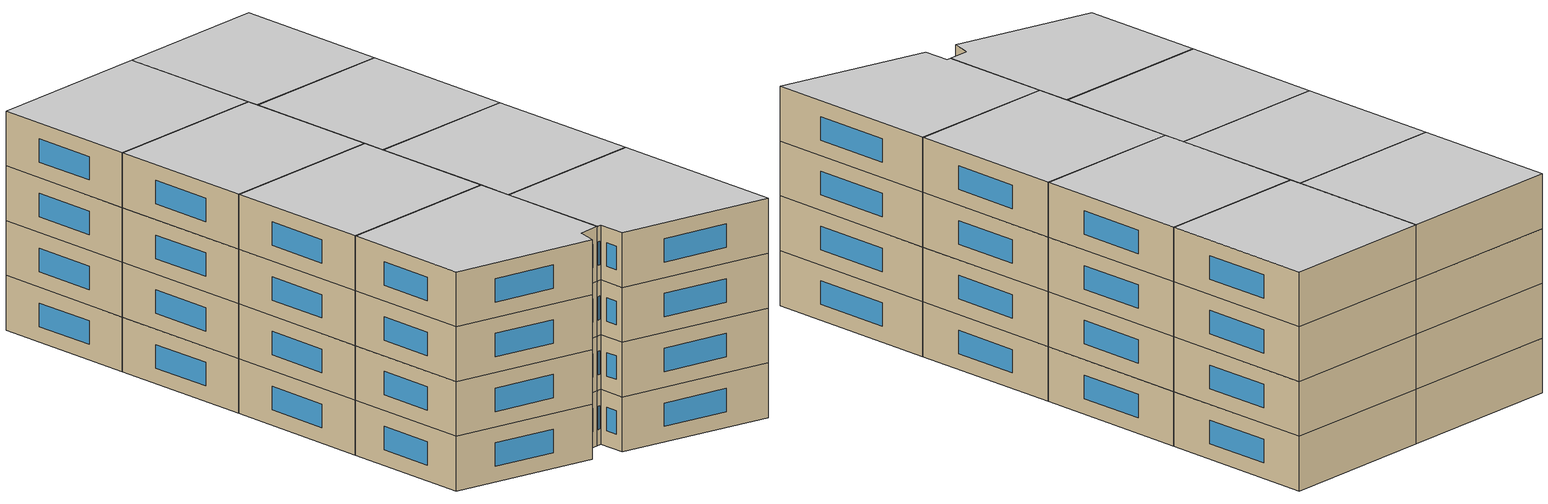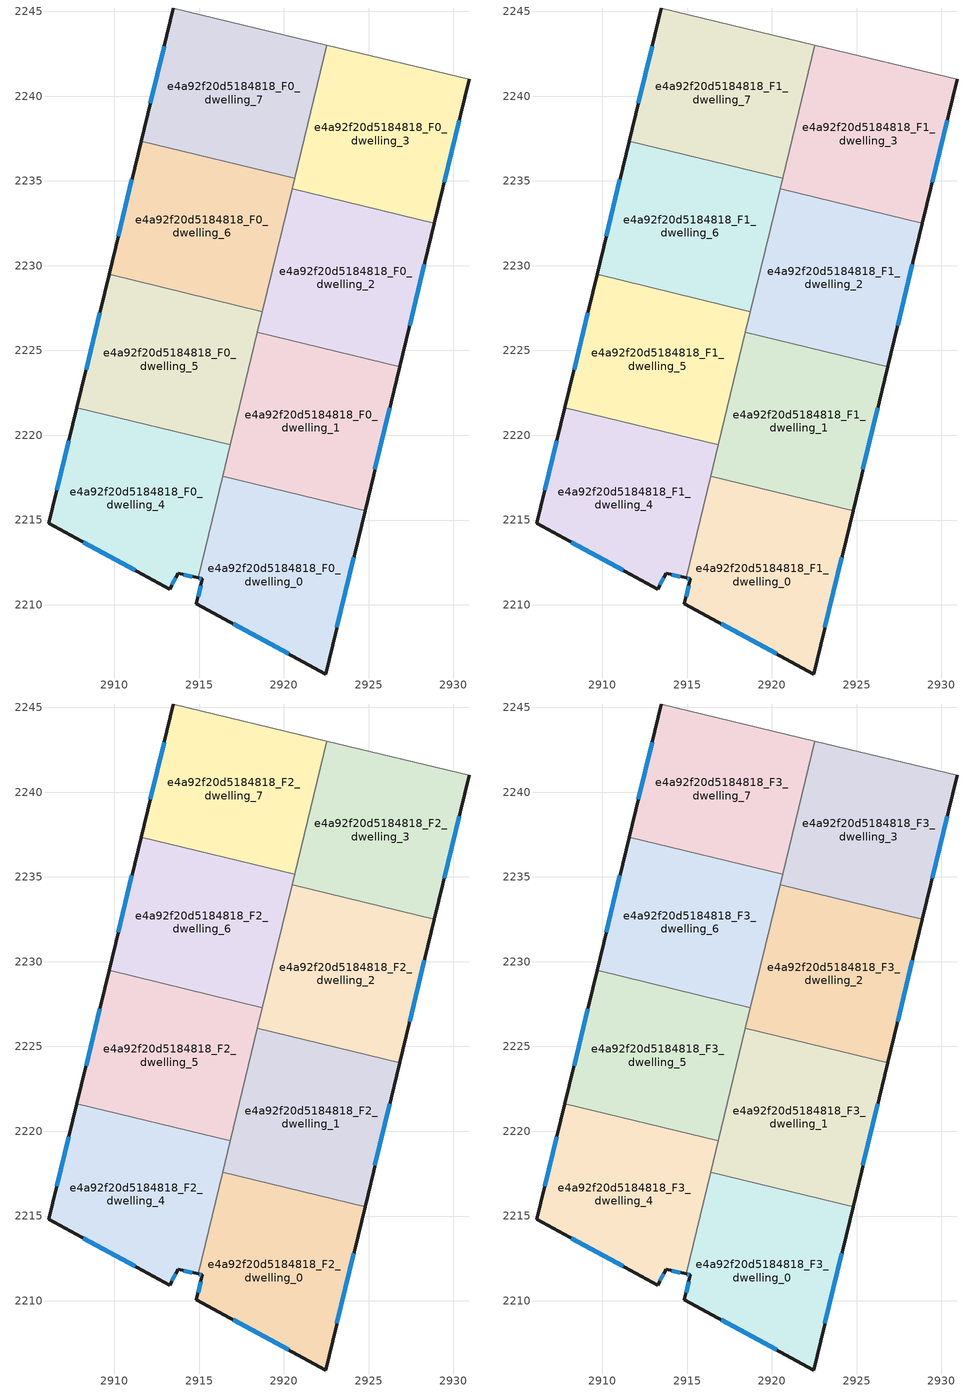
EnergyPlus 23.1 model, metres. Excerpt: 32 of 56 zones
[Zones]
e4a92f20d5184818_F0_dwelling_0
 floor ground (EU_floor_Construction): 2924.79,2215.56 2922.46,2205.92 2914.85,2210.06 2915.19,2211.53 2914.95,2211.59 2916.4,2217.59 z0
 wall outside (EU_wall_Construction): 2914.95,2211.59 2915.19,2211.53 2914.85,2210.06 2922.46,2205.92 2924.79,2215.56 z0:3
 wall to e4a92f20d5184818_F0_dwelling_1 (EU_wall_Construction): 2924.79,2215.56 2916.4,2217.59 z0:3
 wall to e4a92f20d5184818_F0_dwelling_4 (EU_wall_Construction): 2916.4,2217.59 2914.95,2211.59 z0:3
 window (EU_Window_Construction): 2923.13,2208.67 2924.13,2212.8 / 2917.02,2208.88 2920.29,2207.1 / 2915.1,2211.11 2914.95,2210.48 / 2915.02,2211.57 2915.12,2211.55 z0.86:2.14
e4a92f20d5184818_F0_dwelling_1
 floor ground (EU_floor_Construction): 2926.84,2224.04 2924.79,2215.56 2916.4,2217.59 2918.45,2226.06 z0
 wall outside (EU_wall_Construction): 2924.79,2215.56 2926.84,2224.04 z0:3
 wall to e4a92f20d5184818_F0_dwelling_2 (EU_wall_Construction): 2926.84,2224.04 2918.45,2226.06 z0:3
 wall to e4a92f20d5184818_F0_dwelling_5 (EU_wall_Construction): 2918.45,2226.06 2916.85,2219.44 z0:3
 wall to e4a92f20d5184818_F0_dwelling_4 (EU_wall_Construction): 2916.85,2219.44 2916.4,2217.59 z0:3
 window (EU_Window_Construction): 2925.38,2217.98 2926.25,2221.61 z0.86:2.14
e4a92f20d5184818_F0_dwelling_2
 floor ground (EU_floor_Construction): 2928.88,2232.51 2926.84,2224.04 2918.45,2226.06 2920.49,2234.54 z0
 wall outside (EU_wall_Construction): 2926.84,2224.04 2928.88,2232.51 z0:3
 wall to e4a92f20d5184818_F0_dwelling_3 (EU_wall_Construction): 2928.88,2232.51 2920.49,2234.54 z0:3
 wall to e4a92f20d5184818_F0_dwelling_6 (EU_wall_Construction): 2920.49,2234.54 2918.74,2227.3 z0:3
 wall to e4a92f20d5184818_F0_dwelling_5 (EU_wall_Construction): 2918.74,2227.3 2918.45,2226.06 z0:3
 window (EU_Window_Construction): 2927.42,2226.46 2928.3,2230.09 z0.86:2.14
e4a92f20d5184818_F0_dwelling_3
 floor ground (EU_floor_Construction): 2930.93,2240.99 2928.88,2232.51 2920.49,2234.54 2922.54,2243.02 z0
 wall outside (EU_wall_Construction): 2928.88,2232.51 2930.93,2240.99 z0:3
 wall adiabatic (EU_wall_Construction): 2930.93,2240.99 2922.54,2243.02 z0:3
 wall to e4a92f20d5184818_F0_dwelling_7 (EU_wall_Construction): 2922.54,2243.02 2920.64,2235.16 z0:3
 wall to e4a92f20d5184818_F0_dwelling_6 (EU_wall_Construction): 2920.64,2235.16 2920.49,2234.54 z0:3
 window (EU_Window_Construction): 2929.47,2234.94 2930.35,2238.57 z0.86:2.14
e4a92f20d5184818_F0_dwelling_4
 floor ground (EU_floor_Construction): 2916.85,2219.44 2914.95,2211.59 2913.77,2211.86 2913.26,2210.93 2906.15,2214.8 2907.79,2221.62 z0
 wall outside (EU_wall_Construction): 2907.79,2221.62 2906.15,2214.8 2913.26,2210.93 2913.77,2211.86 2914.95,2211.59 z0:3
 wall to e4a92f20d5184818_F0_dwelling_5 (EU_wall_Construction): 2916.85,2219.44 2907.79,2221.62 z0:3
 window (EU_Window_Construction): 2914.11,2211.78 2914.61,2211.67 / 2913.41,2211.19 2913.62,2211.59 / 2908.18,2213.7 2911.23,2212.03 / 2907.32,2219.67 2906.62,2216.75 z0.86:2.14
e4a92f20d5184818_F0_dwelling_5
 floor ground (EU_floor_Construction): 2918.74,2227.3 2916.85,2219.44 2907.79,2221.62 2909.69,2229.48 z0
 wall outside (EU_wall_Construction): 2909.69,2229.48 2907.79,2221.62 z0:3
 wall to e4a92f20d5184818_F0_dwelling_6 (EU_wall_Construction): 2918.74,2227.3 2909.69,2229.48 z0:3
 window (EU_Window_Construction): 2909.15,2227.24 2908.34,2223.87 z0.86:2.14
e4a92f20d5184818_F0_dwelling_6
 floor ground (EU_floor_Construction): 2920.64,2235.16 2918.74,2227.3 2909.69,2229.48 2911.59,2237.34 z0
 wall outside (EU_wall_Construction): 2911.59,2237.34 2909.69,2229.48 z0:3
 wall to e4a92f20d5184818_F0_dwelling_7 (EU_wall_Construction): 2920.64,2235.16 2911.59,2237.34 z0:3
 window (EU_Window_Construction): 2911.05,2235.1 2910.23,2231.73 z0.86:2.14
e4a92f20d5184818_F0_dwelling_7
 floor ground (EU_floor_Construction): 2922.54,2243.02 2920.64,2235.16 2911.59,2237.34 2913.49,2245.2 z0
 wall outside (EU_wall_Construction): 2913.49,2245.2 2911.59,2237.34 z0:3
 wall adiabatic (EU_wall_Construction): 2922.54,2243.02 2913.49,2245.2 z0:3
 window (EU_Window_Construction): 2912.94,2242.96 2912.13,2239.59 z0.86:2.14
e4a92f20d5184818_F1_dwelling_0
 floor to e4a92f20d5184818_F0_dwelling_0 (EU_floor_Construction): 2924.79,2215.56 2922.46,2205.92 2914.85,2210.06 2915.19,2211.53 2914.95,2211.59 2916.4,2217.59 z3
 wall outside (EU_wall_Construction): 2914.95,2211.59 2915.19,2211.53 2914.85,2210.06 2922.46,2205.92 2924.79,2215.56 z3:6
 wall to e4a92f20d5184818_F1_dwelling_1 (EU_wall_Construction): 2924.79,2215.56 2916.4,2217.59 z3:6
 wall to e4a92f20d5184818_F1_dwelling_4 (EU_wall_Construction): 2916.4,2217.59 2914.95,2211.59 z3:6
 window (EU_Window_Construction): 2923.13,2208.67 2924.13,2212.8 / 2917.02,2208.88 2920.29,2207.1 / 2915.1,2211.11 2914.95,2210.48 / 2915.02,2211.57 2915.12,2211.55 z3.86:5.14
e4a92f20d5184818_F1_dwelling_1
 floor to e4a92f20d5184818_F0_dwelling_1 (EU_floor_Construction): 2926.84,2224.04 2924.79,2215.56 2916.4,2217.59 2918.45,2226.06 z3
 wall outside (EU_wall_Construction): 2924.79,2215.56 2926.84,2224.04 z3:6
 wall to e4a92f20d5184818_F1_dwelling_2 (EU_wall_Construction): 2926.84,2224.04 2918.45,2226.06 z3:6
 wall to e4a92f20d5184818_F1_dwelling_5 (EU_wall_Construction): 2918.45,2226.06 2916.85,2219.44 z3:6
 wall to e4a92f20d5184818_F1_dwelling_4 (EU_wall_Construction): 2916.85,2219.44 2916.4,2217.59 z3:6
 window (EU_Window_Construction): 2925.38,2217.98 2926.25,2221.61 z3.86:5.14
e4a92f20d5184818_F1_dwelling_2
 floor to e4a92f20d5184818_F0_dwelling_2 (EU_floor_Construction): 2928.88,2232.51 2926.84,2224.04 2918.45,2226.06 2920.49,2234.54 z3
 wall outside (EU_wall_Construction): 2926.84,2224.04 2928.88,2232.51 z3:6
 wall to e4a92f20d5184818_F1_dwelling_3 (EU_wall_Construction): 2928.88,2232.51 2920.49,2234.54 z3:6
 wall to e4a92f20d5184818_F1_dwelling_6 (EU_wall_Construction): 2920.49,2234.54 2918.74,2227.3 z3:6
 wall to e4a92f20d5184818_F1_dwelling_5 (EU_wall_Construction): 2918.74,2227.3 2918.45,2226.06 z3:6
 window (EU_Window_Construction): 2927.42,2226.46 2928.3,2230.09 z3.86:5.14
e4a92f20d5184818_F1_dwelling_3
 floor to e4a92f20d5184818_F0_dwelling_3 (EU_floor_Construction): 2930.93,2240.99 2928.88,2232.51 2920.49,2234.54 2922.54,2243.02 z3
 wall outside (EU_wall_Construction): 2928.88,2232.51 2930.93,2240.99 z3:6
 wall adiabatic (EU_wall_Construction): 2930.93,2240.99 2922.54,2243.02 z3:6
 wall to e4a92f20d5184818_F1_dwelling_7 (EU_wall_Construction): 2922.54,2243.02 2920.64,2235.16 z3:6
 wall to e4a92f20d5184818_F1_dwelling_6 (EU_wall_Construction): 2920.64,2235.16 2920.49,2234.54 z3:6
 window (EU_Window_Construction): 2929.47,2234.94 2930.35,2238.57 z3.86:5.14
e4a92f20d5184818_F1_dwelling_4
 floor to e4a92f20d5184818_F0_dwelling_4 (EU_floor_Construction): 2916.85,2219.44 2914.95,2211.59 2913.77,2211.86 2913.26,2210.93 2906.15,2214.8 2907.79,2221.62 z3
 wall outside (EU_wall_Construction): 2907.79,2221.62 2906.15,2214.8 2913.26,2210.93 2913.77,2211.86 2914.95,2211.59 z3:6
 wall to e4a92f20d5184818_F1_dwelling_5 (EU_wall_Construction): 2916.85,2219.44 2907.79,2221.62 z3:6
 window (EU_Window_Construction): 2914.11,2211.78 2914.61,2211.67 / 2913.41,2211.19 2913.62,2211.59 / 2908.18,2213.7 2911.23,2212.03 / 2907.32,2219.67 2906.62,2216.75 z3.86:5.14
e4a92f20d5184818_F1_dwelling_5
 floor to e4a92f20d5184818_F0_dwelling_5 (EU_floor_Construction): 2918.74,2227.3 2916.85,2219.44 2907.79,2221.62 2909.69,2229.48 z3
 wall outside (EU_wall_Construction): 2909.69,2229.48 2907.79,2221.62 z3:6
 wall to e4a92f20d5184818_F1_dwelling_6 (EU_wall_Construction): 2918.74,2227.3 2909.69,2229.48 z3:6
 window (EU_Window_Construction): 2909.15,2227.24 2908.34,2223.87 z3.86:5.14
e4a92f20d5184818_F1_dwelling_6
 floor to e4a92f20d5184818_F0_dwelling_6 (EU_floor_Construction): 2920.64,2235.16 2918.74,2227.3 2909.69,2229.48 2911.59,2237.34 z3
 wall outside (EU_wall_Construction): 2911.59,2237.34 2909.69,2229.48 z3:6
 wall to e4a92f20d5184818_F1_dwelling_7 (EU_wall_Construction): 2920.64,2235.16 2911.59,2237.34 z3:6
 window (EU_Window_Construction): 2911.05,2235.1 2910.23,2231.73 z3.86:5.14
e4a92f20d5184818_F1_dwelling_7
 floor to e4a92f20d5184818_F0_dwelling_7 (EU_floor_Construction): 2922.54,2243.02 2920.64,2235.16 2911.59,2237.34 2913.49,2245.2 z3
 wall outside (EU_wall_Construction): 2913.49,2245.2 2911.59,2237.34 z3:6
 wall adiabatic (EU_wall_Construction): 2922.54,2243.02 2913.49,2245.2 z3:6
 window (EU_Window_Construction): 2912.94,2242.96 2912.13,2239.59 z3.86:5.14
e4a92f20d5184818_F2_dwelling_0
 floor to e4a92f20d5184818_F1_dwelling_0 (EU_floor_Construction): 2924.79,2215.56 2922.46,2205.92 2914.85,2210.06 2915.19,2211.53 2914.95,2211.59 2916.4,2217.59 z6
 wall outside (EU_wall_Construction): 2914.95,2211.59 2915.19,2211.53 2914.85,2210.06 2922.46,2205.92 2924.79,2215.56 z6:9
 wall to e4a92f20d5184818_F2_dwelling_1 (EU_wall_Construction): 2924.79,2215.56 2916.4,2217.59 z6:9
 wall to e4a92f20d5184818_F2_dwelling_4 (EU_wall_Construction): 2916.4,2217.59 2914.95,2211.59 z6:9
 window (EU_Window_Construction): 2923.13,2208.67 2924.13,2212.8 / 2917.02,2208.88 2920.29,2207.1 / 2915.1,2211.11 2914.95,2210.48 / 2915.02,2211.57 2915.12,2211.55 z6.86:8.14
e4a92f20d5184818_F2_dwelling_1
 floor to e4a92f20d5184818_F1_dwelling_1 (EU_floor_Construction): 2926.84,2224.04 2924.79,2215.56 2916.4,2217.59 2918.45,2226.06 z6
 wall outside (EU_wall_Construction): 2924.79,2215.56 2926.84,2224.04 z6:9
 wall to e4a92f20d5184818_F2_dwelling_2 (EU_wall_Construction): 2926.84,2224.04 2918.45,2226.06 z6:9
 wall to e4a92f20d5184818_F2_dwelling_5 (EU_wall_Construction): 2918.45,2226.06 2916.85,2219.44 z6:9
 wall to e4a92f20d5184818_F2_dwelling_4 (EU_wall_Construction): 2916.85,2219.44 2916.4,2217.59 z6:9
 window (EU_Window_Construction): 2925.38,2217.98 2926.25,2221.61 z6.86:8.14
e4a92f20d5184818_F2_dwelling_2
 floor to e4a92f20d5184818_F1_dwelling_2 (EU_floor_Construction): 2928.88,2232.51 2926.84,2224.04 2918.45,2226.06 2920.49,2234.54 z6
 wall outside (EU_wall_Construction): 2926.84,2224.04 2928.88,2232.51 z6:9
 wall to e4a92f20d5184818_F2_dwelling_3 (EU_wall_Construction): 2928.88,2232.51 2920.49,2234.54 z6:9
 wall to e4a92f20d5184818_F2_dwelling_6 (EU_wall_Construction): 2920.49,2234.54 2918.74,2227.3 z6:9
 wall to e4a92f20d5184818_F2_dwelling_5 (EU_wall_Construction): 2918.74,2227.3 2918.45,2226.06 z6:9
 window (EU_Window_Construction): 2927.42,2226.46 2928.3,2230.09 z6.86:8.14
e4a92f20d5184818_F2_dwelling_3
 floor to e4a92f20d5184818_F1_dwelling_3 (EU_floor_Construction): 2930.93,2240.99 2928.88,2232.51 2920.49,2234.54 2922.54,2243.02 z6
 wall outside (EU_wall_Construction): 2928.88,2232.51 2930.93,2240.99 z6:9
 wall adiabatic (EU_wall_Construction): 2930.93,2240.99 2922.54,2243.02 z6:9
 wall to e4a92f20d5184818_F2_dwelling_7 (EU_wall_Construction): 2922.54,2243.02 2920.64,2235.16 z6:9
 wall to e4a92f20d5184818_F2_dwelling_6 (EU_wall_Construction): 2920.64,2235.16 2920.49,2234.54 z6:9
 window (EU_Window_Construction): 2929.47,2234.94 2930.35,2238.57 z6.86:8.14
e4a92f20d5184818_F2_dwelling_4
 floor to e4a92f20d5184818_F1_dwelling_4 (EU_floor_Construction): 2916.85,2219.44 2914.95,2211.59 2913.77,2211.86 2913.26,2210.93 2906.15,2214.8 2907.79,2221.62 z6
 wall outside (EU_wall_Construction): 2907.79,2221.62 2906.15,2214.8 2913.26,2210.93 2913.77,2211.86 2914.95,2211.59 z6:9
 wall to e4a92f20d5184818_F2_dwelling_5 (EU_wall_Construction): 2916.85,2219.44 2907.79,2221.62 z6:9
 window (EU_Window_Construction): 2914.11,2211.78 2914.61,2211.67 / 2913.41,2211.19 2913.62,2211.59 / 2908.18,2213.7 2911.23,2212.03 / 2907.32,2219.67 2906.62,2216.75 z6.86:8.14
e4a92f20d5184818_F2_dwelling_5
 floor to e4a92f20d5184818_F1_dwelling_5 (EU_floor_Construction): 2918.74,2227.3 2916.85,2219.44 2907.79,2221.62 2909.69,2229.48 z6
 wall outside (EU_wall_Construction): 2909.69,2229.48 2907.79,2221.62 z6:9
 wall to e4a92f20d5184818_F2_dwelling_6 (EU_wall_Construction): 2918.74,2227.3 2909.69,2229.48 z6:9
 window (EU_Window_Construction): 2909.15,2227.24 2908.34,2223.87 z6.86:8.14
e4a92f20d5184818_F2_dwelling_6
 floor to e4a92f20d5184818_F1_dwelling_6 (EU_floor_Construction): 2920.64,2235.16 2918.74,2227.3 2909.69,2229.48 2911.59,2237.34 z6
 wall outside (EU_wall_Construction): 2911.59,2237.34 2909.69,2229.48 z6:9
 wall to e4a92f20d5184818_F2_dwelling_7 (EU_wall_Construction): 2920.64,2235.16 2911.59,2237.34 z6:9
 window (EU_Window_Construction): 2911.05,2235.1 2910.23,2231.73 z6.86:8.14
e4a92f20d5184818_F2_dwelling_7
 floor to e4a92f20d5184818_F1_dwelling_7 (EU_floor_Construction): 2922.54,2243.02 2920.64,2235.16 2911.59,2237.34 2913.49,2245.2 z6
 wall outside (EU_wall_Construction): 2913.49,2245.2 2911.59,2237.34 z6:9
 wall adiabatic (EU_wall_Construction): 2922.54,2243.02 2913.49,2245.2 z6:9
 window (EU_Window_Construction): 2912.94,2242.96 2912.13,2239.59 z6.86:8.14
e4a92f20d5184818_F3_dwelling_0
 floor to e4a92f20d5184818_F2_dwelling_0 (EU_floor_Construction): 2924.79,2215.56 2922.46,2205.92 2914.85,2210.06 2915.19,2211.53 2914.95,2211.59 2916.4,2217.59 z9
 wall outside (EU_wall_Construction): 2914.95,2211.59 2915.19,2211.53 2914.85,2210.06 2922.46,2205.92 2924.79,2215.56 z9:12
 wall to e4a92f20d5184818_F3_dwelling_1 (EU_wall_Construction): 2924.79,2215.56 2916.4,2217.59 z9:12
 wall to e4a92f20d5184818_F3_dwelling_4 (EU_wall_Construction): 2916.4,2217.59 2914.95,2211.59 z9:12
 window (EU_Window_Construction): 2923.13,2208.67 2924.13,2212.8 / 2917.02,2208.88 2920.29,2207.1 / 2915.1,2211.11 2914.95,2210.48 / 2915.02,2211.57 2915.12,2211.55 z9.86:11.14
 ceiling to e4a92f20d5184818_F4_dwelling_0 (EU_floor_Construction): 2922.46,2205.92 2924.79,2215.56 2916.4,2217.59 2914.95,2211.59 2915.19,2211.53 2914.85,2210.06 z12
e4a92f20d5184818_F3_dwelling_1
 floor to e4a92f20d5184818_F2_dwelling_1 (EU_floor_Construction): 2926.84,2224.04 2924.79,2215.56 2916.4,2217.59 2918.45,2226.06 z9
 wall outside (EU_wall_Construction): 2924.79,2215.56 2926.84,2224.04 z9:12
 wall to e4a92f20d5184818_F3_dwelling_2 (EU_wall_Construction): 2926.84,2224.04 2918.45,2226.06 z9:12
 wall to e4a92f20d5184818_F3_dwelling_5 (EU_wall_Construction): 2918.45,2226.06 2916.85,2219.44 z9:12
 wall to e4a92f20d5184818_F3_dwelling_4 (EU_wall_Construction): 2916.85,2219.44 2916.4,2217.59 z9:12
 window (EU_Window_Construction): 2925.38,2217.98 2926.25,2221.61 z9.86:11.14
 ceiling to e4a92f20d5184818_F4_dwelling_1 (EU_floor_Construction): 2924.79,2215.56 2926.84,2224.04 2918.45,2226.06 2916.4,2217.59 z12
e4a92f20d5184818_F3_dwelling_2
 floor to e4a92f20d5184818_F2_dwelling_2 (EU_floor_Construction): 2928.88,2232.51 2926.84,2224.04 2918.45,2226.06 2920.49,2234.54 z9
 wall outside (EU_wall_Construction): 2926.84,2224.04 2928.88,2232.51 z9:12
 wall to e4a92f20d5184818_F3_dwelling_3 (EU_wall_Construction): 2928.88,2232.51 2920.49,2234.54 z9:12
 wall to e4a92f20d5184818_F3_dwelling_6 (EU_wall_Construction): 2920.49,2234.54 2918.74,2227.3 z9:12
 wall to e4a92f20d5184818_F3_dwelling_5 (EU_wall_Construction): 2918.74,2227.3 2918.45,2226.06 z9:12
 window (EU_Window_Construction): 2927.42,2226.46 2928.3,2230.09 z9.86:11.14
 ceiling to e4a92f20d5184818_F4_dwelling_2 (EU_floor_Construction): 2926.84,2224.04 2928.88,2232.51 2920.49,2234.54 2918.45,2226.06 z12
e4a92f20d5184818_F3_dwelling_3
 floor to e4a92f20d5184818_F2_dwelling_3 (EU_floor_Construction): 2930.93,2240.99 2928.88,2232.51 2920.49,2234.54 2922.54,2243.02 z9
 wall outside (EU_wall_Construction): 2928.88,2232.51 2930.93,2240.99 z9:12
 wall adiabatic (EU_wall_Construction): 2930.93,2240.99 2922.54,2243.02 z9:12
 wall to e4a92f20d5184818_F3_dwelling_7 (EU_wall_Construction): 2922.54,2243.02 2920.64,2235.16 z9:12
 wall to e4a92f20d5184818_F3_dwelling_6 (EU_wall_Construction): 2920.64,2235.16 2920.49,2234.54 z9:12
 window (EU_Window_Construction): 2929.47,2234.94 2930.35,2238.57 z9.86:11.14
 ceiling to e4a92f20d5184818_F4_dwelling_3 (EU_floor_Construction): 2928.88,2232.51 2930.93,2240.99 2922.54,2243.02 2920.49,2234.54 z12
e4a92f20d5184818_F3_dwelling_4
 floor to e4a92f20d5184818_F2_dwelling_4 (EU_floor_Construction): 2916.85,2219.44 2914.95,2211.59 2913.77,2211.86 2913.26,2210.93 2906.15,2214.8 2907.79,2221.62 z9
 wall outside (EU_wall_Construction): 2907.79,2221.62 2906.15,2214.8 2913.26,2210.93 2913.77,2211.86 2914.95,2211.59 z9:12
 wall to e4a92f20d5184818_F3_dwelling_5 (EU_wall_Construction): 2916.85,2219.44 2907.79,2221.62 z9:12
 window (EU_Window_Construction): 2914.11,2211.78 2914.61,2211.67 / 2913.41,2211.19 2913.62,2211.59 / 2908.18,2213.7 2911.23,2212.03 / 2907.32,2219.67 2906.62,2216.75 z9.86:11.14
 ceiling to e4a92f20d5184818_F4_dwelling_4 (EU_floor_Construction): 2914.95,2211.59 2916.85,2219.44 2907.79,2221.62 2906.15,2214.8 2913.26,2210.93 2913.77,2211.86 z12
e4a92f20d5184818_F3_dwelling_5
 floor to e4a92f20d5184818_F2_dwelling_5 (EU_floor_Construction): 2918.74,2227.3 2916.85,2219.44 2907.79,2221.62 2909.69,2229.48 z9
 wall outside (EU_wall_Construction): 2909.69,2229.48 2907.79,2221.62 z9:12
 wall to e4a92f20d5184818_F3_dwelling_6 (EU_wall_Construction): 2918.74,2227.3 2909.69,2229.48 z9:12
 window (EU_Window_Construction): 2909.15,2227.24 2908.34,2223.87 z9.86:11.14
 ceiling to e4a92f20d5184818_F4_dwelling_5 (EU_floor_Construction): 2916.85,2219.44 2918.74,2227.3 2909.69,2229.48 2907.79,2221.62 z12
e4a92f20d5184818_F3_dwelling_6
 floor to e4a92f20d5184818_F2_dwelling_6 (EU_floor_Construction): 2920.64,2235.16 2918.74,2227.3 2909.69,2229.48 2911.59,2237.34 z9
 wall outside (EU_wall_Construction): 2911.59,2237.34 2909.69,2229.48 z9:12
 wall to e4a92f20d5184818_F3_dwelling_7 (EU_wall_Construction): 2920.64,2235.16 2911.59,2237.34 z9:12
 window (EU_Window_Construction): 2911.05,2235.1 2910.23,2231.73 z9.86:11.14
 ceiling to e4a92f20d5184818_F4_dwelling_6 (EU_floor_Construction): 2918.74,2227.3 2920.64,2235.16 2911.59,2237.34 2909.69,2229.48 z12
e4a92f20d5184818_F3_dwelling_7
 floor to e4a92f20d5184818_F2_dwelling_7 (EU_floor_Construction): 2922.54,2243.02 2920.64,2235.16 2911.59,2237.34 2913.49,2245.2 z9
 wall outside (EU_wall_Construction): 2913.49,2245.2 2911.59,2237.34 z9:12
 wall adiabatic (EU_wall_Construction): 2922.54,2243.02 2913.49,2245.2 z9:12
 window (EU_Window_Construction): 2912.94,2242.96 2912.13,2239.59 z9.86:11.14
 ceiling to e4a92f20d5184818_F4_dwelling_7 (EU_floor_Construction): 2920.64,2235.16 2922.54,2243.02 2913.49,2245.2 2911.59,2237.34 z12
[Building]
EU S2 Campaign: North Axis=0; Terrain=City; Solar Distribution=FullExterior
[Site:Location]
Helsinki-Vantaa.AP: Latitude=60.317; Longitude=24.963; Time Zone=2; Elevation=54.6
[SizingPeriod:WeatherFileDays]
AnnualSizingPeriod: Begin Month=1; Begin Day of Month=1; End Month=12; End Day of Month=31; Day of Week for Start Day=Monday; Use Weather File Daylight Saving Period=No; Use Weather File Rain and Snow Indicators=No
[MATERIAL]
EU_InternalMass_Material: Roughness=MediumRough; Thickness=0.1; Conductivity=1; Density=1800; Specific Heat=900; Thermal Absorptance=0.9; Solar Absorptance=0.7; Visible Absorptance=0.7
[MATERIAL:NOMASS] Roughness=MediumRough; Thermal Absorptance=0.9; Solar Absorptance=0.7; Visible Absorptance=0.7
Name | Thermal Resistance
EU_wall_NoMass | 5.91765
EU_floor_NoMass | 6.2875
[WINDOWMATERIAL:SIMPLEGLAZINGSYSTEM]
EU_Window_SimpleGlazing: UFactor=0.994035; Solar Heat Gain Coefficient=0.7; Visible Transmittance=0.7
[CONSTRUCTION]
EU_wall_Construction: EU_wall_NoMass
EU_floor_Construction: EU_floor_NoMass
EU_Window_Construction: EU_Window_SimpleGlazing
EU_InternalMass_Construction: EU_InternalMass_Material
[ZONE] Type=1; Multiplier=1; Ceiling Height=autocalculate; Floor Area=autocalculate; Part of Total Floor Area=Yes
Name | Volume
e4a92f20d5184818_F0_dwelling_0; e4a92f20d5184818_F1_dwelling_0; e4a92f20d5184818_F2_dwelling_0; e4a92f20d5184818_F3_dwelling_0 | 225.872
e4a92f20d5184818_F0_dwelling_1; e4a92f20d5184818_F1_dwelling_1; e4a92f20d5184818_F2_dwelling_1; e4a92f20d5184818_F3_dwelling_1 | 225.852
e4a92f20d5184818_F0_dwelling_2; e4a92f20d5184818_F1_dwelling_2; e4a92f20d5184818_F2_dwelling_2; e4a92f20d5184818_F3_dwelling_2 | 225.836
e4a92f20d5184818_F0_dwelling_3; e4a92f20d5184818_F1_dwelling_3; e4a92f20d5184818_F2_dwelling_3; e4a92f20d5184818_F3_dwelling_3; e4a92f20d5184818_F0_dwelling_6; e4a92f20d5184818_F1_dwelling_6; e4a92f20d5184818_F2_dwelling_6; e4a92f20d5184818_F3_dwelling_6 | 225.853
e4a92f20d5184818_F0_dwelling_4; e4a92f20d5184818_F1_dwelling_4; e4a92f20d5184818_F2_dwelling_4; e4a92f20d5184818_F3_dwelling_4 | 225.838
e4a92f20d5184818_F0_dwelling_5; e4a92f20d5184818_F1_dwelling_5; e4a92f20d5184818_F2_dwelling_5; e4a92f20d5184818_F3_dwelling_5; e4a92f20d5184818_F0_dwelling_7; e4a92f20d5184818_F1_dwelling_7; e4a92f20d5184818_F2_dwelling_7; e4a92f20d5184818_F3_dwelling_7 | 225.854
[INTERNALMASS] Construction=EU_InternalMass_Construction
Name | Zone or ZoneList | Surface Area
e4a92f20d5184818_F0_dwelling_0_EU_InternalMass | e4a92f20d5184818_F0_dwelling_0 | 75.2907
e4a92f20d5184818_F0_dwelling_1_EU_InternalMass | e4a92f20d5184818_F0_dwelling_1 | 75.2842
e4a92f20d5184818_F0_dwelling_2_EU_InternalMass | e4a92f20d5184818_F0_dwelling_2 | 75.279
e4a92f20d5184818_F0_dwelling_3_EU_InternalMass | e4a92f20d5184818_F0_dwelling_3 | 75.2842
e4a92f20d5184818_F0_dwelling_4_EU_InternalMass | e4a92f20d5184818_F0_dwelling_4 | 75.2792
e4a92f20d5184818_F0_dwelling_5_EU_InternalMass | e4a92f20d5184818_F0_dwelling_5 | 75.2846
e4a92f20d5184818_F0_dwelling_6_EU_InternalMass | e4a92f20d5184818_F0_dwelling_6 | 75.2846
e4a92f20d5184818_F0_dwelling_7_EU_InternalMass | e4a92f20d5184818_F0_dwelling_7 | 75.2846
e4a92f20d5184818_F1_dwelling_0_EU_InternalMass | e4a92f20d5184818_F1_dwelling_0 | 75.2907
e4a92f20d5184818_F1_dwelling_1_EU_InternalMass | e4a92f20d5184818_F1_dwelling_1 | 75.2842
e4a92f20d5184818_F1_dwelling_2_EU_InternalMass | e4a92f20d5184818_F1_dwelling_2 | 75.279
e4a92f20d5184818_F1_dwelling_3_EU_InternalMass | e4a92f20d5184818_F1_dwelling_3 | 75.2842
e4a92f20d5184818_F1_dwelling_4_EU_InternalMass | e4a92f20d5184818_F1_dwelling_4 | 75.2792
e4a92f20d5184818_F1_dwelling_5_EU_InternalMass | e4a92f20d5184818_F1_dwelling_5 | 75.2846
e4a92f20d5184818_F1_dwelling_6_EU_InternalMass | e4a92f20d5184818_F1_dwelling_6 | 75.2846
e4a92f20d5184818_F1_dwelling_7_EU_InternalMass | e4a92f20d5184818_F1_dwelling_7 | 75.2846
e4a92f20d5184818_F2_dwelling_0_EU_InternalMass | e4a92f20d5184818_F2_dwelling_0 | 75.2907
e4a92f20d5184818_F2_dwelling_1_EU_InternalMass | e4a92f20d5184818_F2_dwelling_1 | 75.2842
e4a92f20d5184818_F2_dwelling_2_EU_InternalMass | e4a92f20d5184818_F2_dwelling_2 | 75.279
e4a92f20d5184818_F2_dwelling_3_EU_InternalMass | e4a92f20d5184818_F2_dwelling_3 | 75.2842
e4a92f20d5184818_F2_dwelling_4_EU_InternalMass | e4a92f20d5184818_F2_dwelling_4 | 75.2792
e4a92f20d5184818_F2_dwelling_5_EU_InternalMass | e4a92f20d5184818_F2_dwelling_5 | 75.2846
e4a92f20d5184818_F2_dwelling_6_EU_InternalMass | e4a92f20d5184818_F2_dwelling_6 | 75.2846
e4a92f20d5184818_F2_dwelling_7_EU_InternalMass | e4a92f20d5184818_F2_dwelling_7 | 75.2846
e4a92f20d5184818_F3_dwelling_0_EU_InternalMass | e4a92f20d5184818_F3_dwelling_0 | 75.2907
e4a92f20d5184818_F3_dwelling_1_EU_InternalMass | e4a92f20d5184818_F3_dwelling_1 | 75.2842
e4a92f20d5184818_F3_dwelling_2_EU_InternalMass | e4a92f20d5184818_F3_dwelling_2 | 75.279
e4a92f20d5184818_F3_dwelling_3_EU_InternalMass | e4a92f20d5184818_F3_dwelling_3 | 75.2842
e4a92f20d5184818_F3_dwelling_4_EU_InternalMass | e4a92f20d5184818_F3_dwelling_4 | 75.2792
e4a92f20d5184818_F3_dwelling_5_EU_InternalMass | e4a92f20d5184818_F3_dwelling_5 | 75.2846
e4a92f20d5184818_F3_dwelling_6_EU_InternalMass | e4a92f20d5184818_F3_dwelling_6 | 75.2846
e4a92f20d5184818_F3_dwelling_7_EU_InternalMass | e4a92f20d5184818_F3_dwelling_7 | 75.2846
[OTHEREQUIPMENT] Fuel Type=Electricity; Design Level Calculation Method=Watts/Area; Power per Zone Floor Area=1; Fraction Latent=0; Fraction Radiant=0; Fraction Lost=0; Carbon Dioxide Generation Rate=0; EndUse Subcategory=EU_Step8_InternalGains
Name | Zone or ZoneList or Space or SpaceList | Schedule
EU_Step8_InternalGain_e4a92f20d5184818_F0_dwelling_0_f000 | e4a92f20d5184818_F0_dwelling_0 | EU_Step8_GainSchedule_e4a92f20d5184818_F0_dwelling_0_f000
EU_Step8_InternalGain_e4a92f20d5184818_F0_dwelling_1_f000 | e4a92f20d5184818_F0_dwelling_1 | EU_Step8_GainSchedule_e4a92f20d5184818_F0_dwelling_1_f000
EU_Step8_InternalGain_e4a92f20d5184818_F0_dwelling_2_f000 | e4a92f20d5184818_F0_dwelling_2 | EU_Step8_GainSchedule_e4a92f20d5184818_F0_dwelling_2_f000
EU_Step8_InternalGain_e4a92f20d5184818_F0_dwelling_3_f000 | e4a92f20d5184818_F0_dwelling_3 | EU_Step8_GainSchedule_e4a92f20d5184818_F0_dwelling_3_f000
EU_Step8_InternalGain_e4a92f20d5184818_F0_dwelling_4_f000 | e4a92f20d5184818_F0_dwelling_4 | EU_Step8_GainSchedule_e4a92f20d5184818_F0_dwelling_4_f000
EU_Step8_InternalGain_e4a92f20d5184818_F0_dwelling_5_f000 | e4a92f20d5184818_F0_dwelling_5 | EU_Step8_GainSchedule_e4a92f20d5184818_F0_dwelling_5_f000
EU_Step8_InternalGain_e4a92f20d5184818_F0_dwelling_6_f000 | e4a92f20d5184818_F0_dwelling_6 | EU_Step8_GainSchedule_e4a92f20d5184818_F0_dwelling_6_f000
EU_Step8_InternalGain_e4a92f20d5184818_F0_dwelling_7_f000 | e4a92f20d5184818_F0_dwelling_7 | EU_Step8_GainSchedule_e4a92f20d5184818_F0_dwelling_7_f000
EU_Step8_InternalGain_e4a92f20d5184818_F1_dwelling_0_f000 | e4a92f20d5184818_F1_dwelling_0 | EU_Step8_GainSchedule_e4a92f20d5184818_F1_dwelling_0_f000
EU_Step8_InternalGain_e4a92f20d5184818_F1_dwelling_1_f000 | e4a92f20d5184818_F1_dwelling_1 | EU_Step8_GainSchedule_e4a92f20d5184818_F1_dwelling_1_f000
EU_Step8_InternalGain_e4a92f20d5184818_F1_dwelling_2_f000 | e4a92f20d5184818_F1_dwelling_2 | EU_Step8_GainSchedule_e4a92f20d5184818_F1_dwelling_2_f000
EU_Step8_InternalGain_e4a92f20d5184818_F1_dwelling_3_f000 | e4a92f20d5184818_F1_dwelling_3 | EU_Step8_GainSchedule_e4a92f20d5184818_F1_dwelling_3_f000
EU_Step8_InternalGain_e4a92f20d5184818_F1_dwelling_4_f000 | e4a92f20d5184818_F1_dwelling_4 | EU_Step8_GainSchedule_e4a92f20d5184818_F1_dwelling_4_f000
EU_Step8_InternalGain_e4a92f20d5184818_F1_dwelling_5_f000 | e4a92f20d5184818_F1_dwelling_5 | EU_Step8_GainSchedule_e4a92f20d5184818_F1_dwelling_5_f000
EU_Step8_InternalGain_e4a92f20d5184818_F1_dwelling_6_f000 | e4a92f20d5184818_F1_dwelling_6 | EU_Step8_GainSchedule_e4a92f20d5184818_F1_dwelling_6_f000
EU_Step8_InternalGain_e4a92f20d5184818_F1_dwelling_7_f000 | e4a92f20d5184818_F1_dwelling_7 | EU_Step8_GainSchedule_e4a92f20d5184818_F1_dwelling_7_f000
EU_Step8_InternalGain_e4a92f20d5184818_F2_dwelling_0_f000 | e4a92f20d5184818_F2_dwelling_0 | EU_Step8_GainSchedule_e4a92f20d5184818_F2_dwelling_0_f000
EU_Step8_InternalGain_e4a92f20d5184818_F2_dwelling_1_f000 | e4a92f20d5184818_F2_dwelling_1 | EU_Step8_GainSchedule_e4a92f20d5184818_F2_dwelling_1_f000
EU_Step8_InternalGain_e4a92f20d5184818_F2_dwelling_2_f000 | e4a92f20d5184818_F2_dwelling_2 | EU_Step8_GainSchedule_e4a92f20d5184818_F2_dwelling_2_f000
EU_Step8_InternalGain_e4a92f20d5184818_F2_dwelling_3_f000 | e4a92f20d5184818_F2_dwelling_3 | EU_Step8_GainSchedule_e4a92f20d5184818_F2_dwelling_3_f000
EU_Step8_InternalGain_e4a92f20d5184818_F2_dwelling_4_f000 | e4a92f20d5184818_F2_dwelling_4 | EU_Step8_GainSchedule_e4a92f20d5184818_F2_dwelling_4_f000
EU_Step8_InternalGain_e4a92f20d5184818_F2_dwelling_5_f000 | e4a92f20d5184818_F2_dwelling_5 | EU_Step8_GainSchedule_e4a92f20d5184818_F2_dwelling_5_f000
EU_Step8_InternalGain_e4a92f20d5184818_F2_dwelling_6_f000 | e4a92f20d5184818_F2_dwelling_6 | EU_Step8_GainSchedule_e4a92f20d5184818_F2_dwelling_6_f000
EU_Step8_InternalGain_e4a92f20d5184818_F2_dwelling_7_f000 | e4a92f20d5184818_F2_dwelling_7 | EU_Step8_GainSchedule_e4a92f20d5184818_F2_dwelling_7_f000
EU_Step8_InternalGain_e4a92f20d5184818_F3_dwelling_0_f000 | e4a92f20d5184818_F3_dwelling_0 | EU_Step8_GainSchedule_e4a92f20d5184818_F3_dwelling_0_f000
EU_Step8_InternalGain_e4a92f20d5184818_F3_dwelling_1_f000 | e4a92f20d5184818_F3_dwelling_1 | EU_Step8_GainSchedule_e4a92f20d5184818_F3_dwelling_1_f000
EU_Step8_InternalGain_e4a92f20d5184818_F3_dwelling_2_f000 | e4a92f20d5184818_F3_dwelling_2 | EU_Step8_GainSchedule_e4a92f20d5184818_F3_dwelling_2_f000
EU_Step8_InternalGain_e4a92f20d5184818_F3_dwelling_3_f000 | e4a92f20d5184818_F3_dwelling_3 | EU_Step8_GainSchedule_e4a92f20d5184818_F3_dwelling_3_f000
EU_Step8_InternalGain_e4a92f20d5184818_F3_dwelling_4_f000 | e4a92f20d5184818_F3_dwelling_4 | EU_Step8_GainSchedule_e4a92f20d5184818_F3_dwelling_4_f000
EU_Step8_InternalGain_e4a92f20d5184818_F3_dwelling_5_f000 | e4a92f20d5184818_F3_dwelling_5 | EU_Step8_GainSchedule_e4a92f20d5184818_F3_dwelling_5_f000
EU_Step8_InternalGain_e4a92f20d5184818_F3_dwelling_6_f000 | e4a92f20d5184818_F3_dwelling_6 | EU_Step8_GainSchedule_e4a92f20d5184818_F3_dwelling_6_f000
EU_Step8_InternalGain_e4a92f20d5184818_F3_dwelling_7_f000 | e4a92f20d5184818_F3_dwelling_7 | EU_Step8_GainSchedule_e4a92f20d5184818_F3_dwelling_7_f000
[ZONEVENTILATION:DESIGNFLOWRATE] Schedule=EU_AlwaysOn; Design Flow Rate Calculation Method=AirChanges/Hour; Air Changes per Hour=0.596421; Ventilation Type=Natural; Fan Pressure Rise=0; Fan Total Efficiency=1; Constant Term Coefficient=1; Temperature Term Coefficient=0; Velocity Term Coefficient=0; Velocity Squared Term Coefficient=0; Minimum Indoor Temperature=-100; Maximum Indoor Temperature=100; Delta Temperature=-100; Minimum Outdoor Temperature=-100; Maximum Outdoor Temperature=100; Maximum Wind Speed=40
Name | Zone or ZoneList or Space or SpaceList
EU_ConstantAir_e4a92f20d5184818_F0_dwelling_0 | e4a92f20d5184818_F0_dwelling_0
EU_ConstantAir_e4a92f20d5184818_F0_dwelling_1 | e4a92f20d5184818_F0_dwelling_1
EU_ConstantAir_e4a92f20d5184818_F0_dwelling_2 | e4a92f20d5184818_F0_dwelling_2
EU_ConstantAir_e4a92f20d5184818_F0_dwelling_3 | e4a92f20d5184818_F0_dwelling_3
EU_ConstantAir_e4a92f20d5184818_F0_dwelling_4 | e4a92f20d5184818_F0_dwelling_4
EU_ConstantAir_e4a92f20d5184818_F0_dwelling_5 | e4a92f20d5184818_F0_dwelling_5
EU_ConstantAir_e4a92f20d5184818_F0_dwelling_6 | e4a92f20d5184818_F0_dwelling_6
EU_ConstantAir_e4a92f20d5184818_F0_dwelling_7 | e4a92f20d5184818_F0_dwelling_7
EU_ConstantAir_e4a92f20d5184818_F1_dwelling_0 | e4a92f20d5184818_F1_dwelling_0
EU_ConstantAir_e4a92f20d5184818_F1_dwelling_1 | e4a92f20d5184818_F1_dwelling_1
EU_ConstantAir_e4a92f20d5184818_F1_dwelling_2 | e4a92f20d5184818_F1_dwelling_2
EU_ConstantAir_e4a92f20d5184818_F1_dwelling_3 | e4a92f20d5184818_F1_dwelling_3
EU_ConstantAir_e4a92f20d5184818_F1_dwelling_4 | e4a92f20d5184818_F1_dwelling_4
EU_ConstantAir_e4a92f20d5184818_F1_dwelling_5 | e4a92f20d5184818_F1_dwelling_5
EU_ConstantAir_e4a92f20d5184818_F1_dwelling_6 | e4a92f20d5184818_F1_dwelling_6
EU_ConstantAir_e4a92f20d5184818_F1_dwelling_7 | e4a92f20d5184818_F1_dwelling_7
EU_ConstantAir_e4a92f20d5184818_F2_dwelling_0 | e4a92f20d5184818_F2_dwelling_0
EU_ConstantAir_e4a92f20d5184818_F2_dwelling_1 | e4a92f20d5184818_F2_dwelling_1
EU_ConstantAir_e4a92f20d5184818_F2_dwelling_2 | e4a92f20d5184818_F2_dwelling_2
EU_ConstantAir_e4a92f20d5184818_F2_dwelling_3 | e4a92f20d5184818_F2_dwelling_3
EU_ConstantAir_e4a92f20d5184818_F2_dwelling_4 | e4a92f20d5184818_F2_dwelling_4
EU_ConstantAir_e4a92f20d5184818_F2_dwelling_5 | e4a92f20d5184818_F2_dwelling_5
EU_ConstantAir_e4a92f20d5184818_F2_dwelling_6 | e4a92f20d5184818_F2_dwelling_6
EU_ConstantAir_e4a92f20d5184818_F2_dwelling_7 | e4a92f20d5184818_F2_dwelling_7
EU_ConstantAir_e4a92f20d5184818_F3_dwelling_0 | e4a92f20d5184818_F3_dwelling_0
EU_ConstantAir_e4a92f20d5184818_F3_dwelling_1 | e4a92f20d5184818_F3_dwelling_1
EU_ConstantAir_e4a92f20d5184818_F3_dwelling_2 | e4a92f20d5184818_F3_dwelling_2
EU_ConstantAir_e4a92f20d5184818_F3_dwelling_3 | e4a92f20d5184818_F3_dwelling_3
EU_ConstantAir_e4a92f20d5184818_F3_dwelling_4 | e4a92f20d5184818_F3_dwelling_4
EU_ConstantAir_e4a92f20d5184818_F3_dwelling_5 | e4a92f20d5184818_F3_dwelling_5
EU_ConstantAir_e4a92f20d5184818_F3_dwelling_6 | e4a92f20d5184818_F3_dwelling_6
EU_ConstantAir_e4a92f20d5184818_F3_dwelling_7 | e4a92f20d5184818_F3_dwelling_7
[HVACTEMPLATE:THERMOSTAT] Constant Heating Setpoint=20; Constant Cooling Setpoint=50
EU_HeatOnly_e4a92f20d5184818_F0_dwelling_0; EU_HeatOnly_e4a92f20d5184818_F0_dwelling_1; EU_HeatOnly_e4a92f20d5184818_F0_dwelling_2; EU_HeatOnly_e4a92f20d5184818_F0_dwelling_3; EU_HeatOnly_e4a92f20d5184818_F0_dwelling_4; EU_HeatOnly_e4a92f20d5184818_F0_dwelling_5; EU_HeatOnly_e4a92f20d5184818_F0_dwelling_6; EU_HeatOnly_e4a92f20d5184818_F0_dwelling_7; EU_HeatOnly_e4a92f20d5184818_F1_dwelling_0; EU_HeatOnly_e4a92f20d5184818_F1_dwelling_1; EU_HeatOnly_e4a92f20d5184818_F1_dwelling_2; EU_HeatOnly_e4a92f20d5184818_F1_dwelling_3; EU_HeatOnly_e4a92f20d5184818_F1_dwelling_4; EU_HeatOnly_e4a92f20d5184818_F1_dwelling_5; EU_HeatOnly_e4a92f20d5184818_F1_dwelling_6; EU_HeatOnly_e4a92f20d5184818_F1_dwelling_7; EU_HeatOnly_e4a92f20d5184818_F2_dwelling_0; EU_HeatOnly_e4a92f20d5184818_F2_dwelling_1; EU_HeatOnly_e4a92f20d5184818_F2_dwelling_2; EU_HeatOnly_e4a92f20d5184818_F2_dwelling_3; EU_HeatOnly_e4a92f20d5184818_F2_dwelling_4; EU_HeatOnly_e4a92f20d5184818_F2_dwelling_5; EU_HeatOnly_e4a92f20d5184818_F2_dwelling_6; EU_HeatOnly_e4a92f20d5184818_F2_dwelling_7; EU_HeatOnly_e4a92f20d5184818_F3_dwelling_0; EU_HeatOnly_e4a92f20d5184818_F3_dwelling_1; EU_HeatOnly_e4a92f20d5184818_F3_dwelling_2; EU_HeatOnly_e4a92f20d5184818_F3_dwelling_3; EU_HeatOnly_e4a92f20d5184818_F3_dwelling_4; EU_HeatOnly_e4a92f20d5184818_F3_dwelling_5; EU_HeatOnly_e4a92f20d5184818_F3_dwelling_6; EU_HeatOnly_e4a92f20d5184818_F3_dwelling_7; EU_HeatOnly_e4a92f20d5184818_F4_dwelling_0
[HVACTEMPLATE:ZONE:IDEALLOADSAIRSYSTEM] System Availability Schedule=EU_AlwaysOn; Maximum Heating Supply Air Temperature=50; Minimum Cooling Supply Air Temperature=13; Maximum Heating Supply Air Humidity Ratio=0.0156; Minimum Cooling Supply Air Humidity Ratio=0.0077; Heating Limit=NoLimit; Cooling Limit=NoLimit; Heating Availability Schedule=EU_AlwaysOn; Cooling Availability Schedule=EU_CoolingOff; Dehumidification Control Type=ConstantSensibleHeatRatio; Cooling Sensible Heat Ratio=0.7; Dehumidification Setpoint=60; Humidification Control Type=None; Humidification Setpoint=30; Outdoor Air Method=None; Outdoor Air Flow Rate per Person=0.00944; Outdoor Air Flow Rate per Zone Floor Area=0; Outdoor Air Flow Rate per Zone=0; Demand Controlled Ventilation Type=None; Outdoor Air Economizer Type=NoEconomizer; Heat Recovery Type=None; Sensible Heat Recovery Effectiveness=0.7; Latent Heat Recovery Effectiveness=0.65
Name | Template Thermostat
e4a92f20d5184818_F0_dwelling_0 | EU_HeatOnly_e4a92f20d5184818_F0_dwelling_0
e4a92f20d5184818_F0_dwelling_1 | EU_HeatOnly_e4a92f20d5184818_F0_dwelling_1
e4a92f20d5184818_F0_dwelling_2 | EU_HeatOnly_e4a92f20d5184818_F0_dwelling_2
e4a92f20d5184818_F0_dwelling_3 | EU_HeatOnly_e4a92f20d5184818_F0_dwelling_3
e4a92f20d5184818_F0_dwelling_4 | EU_HeatOnly_e4a92f20d5184818_F0_dwelling_4
e4a92f20d5184818_F0_dwelling_5 | EU_HeatOnly_e4a92f20d5184818_F0_dwelling_5
e4a92f20d5184818_F0_dwelling_6 | EU_HeatOnly_e4a92f20d5184818_F0_dwelling_6
e4a92f20d5184818_F0_dwelling_7 | EU_HeatOnly_e4a92f20d5184818_F0_dwelling_7
e4a92f20d5184818_F1_dwelling_0 | EU_HeatOnly_e4a92f20d5184818_F1_dwelling_0
e4a92f20d5184818_F1_dwelling_1 | EU_HeatOnly_e4a92f20d5184818_F1_dwelling_1
e4a92f20d5184818_F1_dwelling_2 | EU_HeatOnly_e4a92f20d5184818_F1_dwelling_2
e4a92f20d5184818_F1_dwelling_3 | EU_HeatOnly_e4a92f20d5184818_F1_dwelling_3
e4a92f20d5184818_F1_dwelling_4 | EU_HeatOnly_e4a92f20d5184818_F1_dwelling_4
e4a92f20d5184818_F1_dwelling_5 | EU_HeatOnly_e4a92f20d5184818_F1_dwelling_5
e4a92f20d5184818_F1_dwelling_6 | EU_HeatOnly_e4a92f20d5184818_F1_dwelling_6
e4a92f20d5184818_F1_dwelling_7 | EU_HeatOnly_e4a92f20d5184818_F1_dwelling_7
e4a92f20d5184818_F2_dwelling_0 | EU_HeatOnly_e4a92f20d5184818_F2_dwelling_0
e4a92f20d5184818_F2_dwelling_1 | EU_HeatOnly_e4a92f20d5184818_F2_dwelling_1
e4a92f20d5184818_F2_dwelling_2 | EU_HeatOnly_e4a92f20d5184818_F2_dwelling_2
e4a92f20d5184818_F2_dwelling_3 | EU_HeatOnly_e4a92f20d5184818_F2_dwelling_3
e4a92f20d5184818_F2_dwelling_4 | EU_HeatOnly_e4a92f20d5184818_F2_dwelling_4
e4a92f20d5184818_F2_dwelling_5 | EU_HeatOnly_e4a92f20d5184818_F2_dwelling_5
e4a92f20d5184818_F2_dwelling_6 | EU_HeatOnly_e4a92f20d5184818_F2_dwelling_6
e4a92f20d5184818_F2_dwelling_7 | EU_HeatOnly_e4a92f20d5184818_F2_dwelling_7
e4a92f20d5184818_F3_dwelling_0 | EU_HeatOnly_e4a92f20d5184818_F3_dwelling_0
e4a92f20d5184818_F3_dwelling_1 | EU_HeatOnly_e4a92f20d5184818_F3_dwelling_1
e4a92f20d5184818_F3_dwelling_2 | EU_HeatOnly_e4a92f20d5184818_F3_dwelling_2
e4a92f20d5184818_F3_dwelling_3 | EU_HeatOnly_e4a92f20d5184818_F3_dwelling_3
e4a92f20d5184818_F3_dwelling_4 | EU_HeatOnly_e4a92f20d5184818_F3_dwelling_4
e4a92f20d5184818_F3_dwelling_5 | EU_HeatOnly_e4a92f20d5184818_F3_dwelling_5
e4a92f20d5184818_F3_dwelling_6 | EU_HeatOnly_e4a92f20d5184818_F3_dwelling_6
e4a92f20d5184818_F3_dwelling_7 | EU_HeatOnly_e4a92f20d5184818_F3_dwelling_7
[SIZING:ZONE] Zone Cooling Design Supply Air Temperature Input Method=SupplyAirTemperature; Zone Cooling Design Supply Air Temperature=13; Zone Heating Design Supply Air Temperature Input Method=SupplyAirTemperature; Zone Heating Design Supply Air Temperature=50; Zone Cooling Design Supply Air Humidity Ratio=0.008; Zone Heating Design Supply Air Humidity Ratio=0.008; Cooling Design Air Flow Method=DesignDay; Cooling Design Air Flow Rate=0; Cooling Minimum Air Flow per Zone Floor Area=0.000762; Cooling Minimum Air Flow=0; Cooling Minimum Air Flow Fraction=0.2; Heating Design Air Flow Method=DesignDay; Heating Design Air Flow Rate=0; Heating Maximum Air Flow per Zone Floor Area=0.002032; Heating Maximum Air Flow=0.141576; Heating Maximum Air Flow Fraction=0.3; Account for Dedicated Outdoor Air System=No; Dedicated Outdoor Air System Control Strategy=NeutralSupplyAir; Dedicated Outdoor Air Low Setpoint Temperature for Design=autosize; Dedicated Outdoor Air High Setpoint Temperature for Design=autosize; Zone Load Sizing Method=Sensible Load Only No Latent Load; Zone Latent Cooling Design Supply Air Humidity Ratio Input Method=HumidityRatioDifference; Zone Cooling Design Supply Air Humidity Ratio Difference=0.005; Zone Latent Heating Design Supply Air Humidity Ratio Input Method=HumidityRatioDifference; Zone Humidification Design Supply Air Humidity Ratio Difference=0.005
e4a92f20d5184818_F0_dwelling_0; e4a92f20d5184818_F0_dwelling_1; e4a92f20d5184818_F0_dwelling_2; e4a92f20d5184818_F0_dwelling_3; e4a92f20d5184818_F0_dwelling_4; e4a92f20d5184818_F0_dwelling_5; e4a92f20d5184818_F0_dwelling_6; e4a92f20d5184818_F0_dwelling_7; e4a92f20d5184818_F1_dwelling_0; e4a92f20d5184818_F1_dwelling_1; e4a92f20d5184818_F1_dwelling_2; e4a92f20d5184818_F1_dwelling_3; e4a92f20d5184818_F1_dwelling_4; e4a92f20d5184818_F1_dwelling_5; e4a92f20d5184818_F1_dwelling_6; e4a92f20d5184818_F1_dwelling_7; e4a92f20d5184818_F2_dwelling_0; e4a92f20d5184818_F2_dwelling_1; e4a92f20d5184818_F2_dwelling_2; e4a92f20d5184818_F2_dwelling_3; e4a92f20d5184818_F2_dwelling_4; e4a92f20d5184818_F2_dwelling_5; e4a92f20d5184818_F2_dwelling_6; e4a92f20d5184818_F2_dwelling_7; e4a92f20d5184818_F3_dwelling_0; e4a92f20d5184818_F3_dwelling_1; e4a92f20d5184818_F3_dwelling_2; e4a92f20d5184818_F3_dwelling_3; e4a92f20d5184818_F3_dwelling_4; e4a92f20d5184818_F3_dwelling_5; e4a92f20d5184818_F3_dwelling_6; e4a92f20d5184818_F3_dwelling_7
[SCHEDULE:CONSTANT]
Name | Hourly Value
EU_AlwaysOn | 1
EU_CoolingOff | 0
[SCHEDULE:FILE] Column Number=1; Rows to Skip at Top=0; Number of Hours of Data=8760; Column Separator=Comma; Interpolate to Timestep=No; Minutes per Item=60; Adjust Schedule for Daylight Savings=Yes
Name | File
EU_Step8_GainSchedule_e4a92f20d5184818_F0_dwelling_0_f000 | ../../schedules/e4a92f20d5184818/e4a92f20d5184818_F0_dwelling_0_f000_gain.csv
EU_Step8_GainSchedule_e4a92f20d5184818_F0_dwelling_1_f000 | ../../schedules/e4a92f20d5184818/e4a92f20d5184818_F0_dwelling_1_f000_gain.csv
EU_Step8_GainSchedule_e4a92f20d5184818_F0_dwelling_2_f000 | ../../schedules/e4a92f20d5184818/e4a92f20d5184818_F0_dwelling_2_f000_gain.csv
EU_Step8_GainSchedule_e4a92f20d5184818_F0_dwelling_3_f000 | ../../schedules/e4a92f20d5184818/e4a92f20d5184818_F0_dwelling_3_f000_gain.csv
EU_Step8_GainSchedule_e4a92f20d5184818_F0_dwelling_4_f000 | ../../schedules/e4a92f20d5184818/e4a92f20d5184818_F0_dwelling_4_f000_gain.csv
EU_Step8_GainSchedule_e4a92f20d5184818_F0_dwelling_5_f000 | ../../schedules/e4a92f20d5184818/e4a92f20d5184818_F0_dwelling_5_f000_gain.csv
EU_Step8_GainSchedule_e4a92f20d5184818_F0_dwelling_6_f000 | ../../schedules/e4a92f20d5184818/e4a92f20d5184818_F0_dwelling_6_f000_gain.csv
EU_Step8_GainSchedule_e4a92f20d5184818_F0_dwelling_7_f000 | ../../schedules/e4a92f20d5184818/e4a92f20d5184818_F0_dwelling_7_f000_gain.csv
EU_Step8_GainSchedule_e4a92f20d5184818_F1_dwelling_0_f000 | ../../schedules/e4a92f20d5184818/e4a92f20d5184818_F1_dwelling_0_f000_gain.csv
EU_Step8_GainSchedule_e4a92f20d5184818_F1_dwelling_1_f000 | ../../schedules/e4a92f20d5184818/e4a92f20d5184818_F1_dwelling_1_f000_gain.csv
EU_Step8_GainSchedule_e4a92f20d5184818_F1_dwelling_2_f000 | ../../schedules/e4a92f20d5184818/e4a92f20d5184818_F1_dwelling_2_f000_gain.csv
EU_Step8_GainSchedule_e4a92f20d5184818_F1_dwelling_3_f000 | ../../schedules/e4a92f20d5184818/e4a92f20d5184818_F1_dwelling_3_f000_gain.csv
EU_Step8_GainSchedule_e4a92f20d5184818_F1_dwelling_4_f000 | ../../schedules/e4a92f20d5184818/e4a92f20d5184818_F1_dwelling_4_f000_gain.csv
EU_Step8_GainSchedule_e4a92f20d5184818_F1_dwelling_5_f000 | ../../schedules/e4a92f20d5184818/e4a92f20d5184818_F1_dwelling_5_f000_gain.csv
EU_Step8_GainSchedule_e4a92f20d5184818_F1_dwelling_6_f000 | ../../schedules/e4a92f20d5184818/e4a92f20d5184818_F1_dwelling_6_f000_gain.csv
EU_Step8_GainSchedule_e4a92f20d5184818_F1_dwelling_7_f000 | ../../schedules/e4a92f20d5184818/e4a92f20d5184818_F1_dwelling_7_f000_gain.csv
EU_Step8_GainSchedule_e4a92f20d5184818_F2_dwelling_0_f000 | ../../schedules/e4a92f20d5184818/e4a92f20d5184818_F2_dwelling_0_f000_gain.csv
EU_Step8_GainSchedule_e4a92f20d5184818_F2_dwelling_1_f000 | ../../schedules/e4a92f20d5184818/e4a92f20d5184818_F2_dwelling_1_f000_gain.csv
EU_Step8_GainSchedule_e4a92f20d5184818_F2_dwelling_2_f000 | ../../schedules/e4a92f20d5184818/e4a92f20d5184818_F2_dwelling_2_f000_gain.csv
EU_Step8_GainSchedule_e4a92f20d5184818_F2_dwelling_3_f000 | ../../schedules/e4a92f20d5184818/e4a92f20d5184818_F2_dwelling_3_f000_gain.csv
EU_Step8_GainSchedule_e4a92f20d5184818_F2_dwelling_4_f000 | ../../schedules/e4a92f20d5184818/e4a92f20d5184818_F2_dwelling_4_f000_gain.csv
EU_Step8_GainSchedule_e4a92f20d5184818_F2_dwelling_5_f000 | ../../schedules/e4a92f20d5184818/e4a92f20d5184818_F2_dwelling_5_f000_gain.csv
EU_Step8_GainSchedule_e4a92f20d5184818_F2_dwelling_6_f000 | ../../schedules/e4a92f20d5184818/e4a92f20d5184818_F2_dwelling_6_f000_gain.csv
EU_Step8_GainSchedule_e4a92f20d5184818_F2_dwelling_7_f000 | ../../schedules/e4a92f20d5184818/e4a92f20d5184818_F2_dwelling_7_f000_gain.csv
EU_Step8_GainSchedule_e4a92f20d5184818_F3_dwelling_0_f000 | ../../schedules/e4a92f20d5184818/e4a92f20d5184818_F3_dwelling_0_f000_gain.csv
EU_Step8_GainSchedule_e4a92f20d5184818_F3_dwelling_1_f000 | ../../schedules/e4a92f20d5184818/e4a92f20d5184818_F3_dwelling_1_f000_gain.csv
EU_Step8_GainSchedule_e4a92f20d5184818_F3_dwelling_2_f000 | ../../schedules/e4a92f20d5184818/e4a92f20d5184818_F3_dwelling_2_f000_gain.csv
EU_Step8_GainSchedule_e4a92f20d5184818_F3_dwelling_3_f000 | ../../schedules/e4a92f20d5184818/e4a92f20d5184818_F3_dwelling_3_f000_gain.csv
EU_Step8_GainSchedule_e4a92f20d5184818_F3_dwelling_4_f000 | ../../schedules/e4a92f20d5184818/e4a92f20d5184818_F3_dwelling_4_f000_gain.csv
EU_Step8_GainSchedule_e4a92f20d5184818_F3_dwelling_5_f000 | ../../schedules/e4a92f20d5184818/e4a92f20d5184818_F3_dwelling_5_f000_gain.csv
EU_Step8_GainSchedule_e4a92f20d5184818_F3_dwelling_6_f000 | ../../schedules/e4a92f20d5184818/e4a92f20d5184818_F3_dwelling_6_f000_gain.csv
EU_Step8_GainSchedule_e4a92f20d5184818_F3_dwelling_7_f000 | ../../schedules/e4a92f20d5184818/e4a92f20d5184818_F3_dwelling_7_f000_gain.csv
